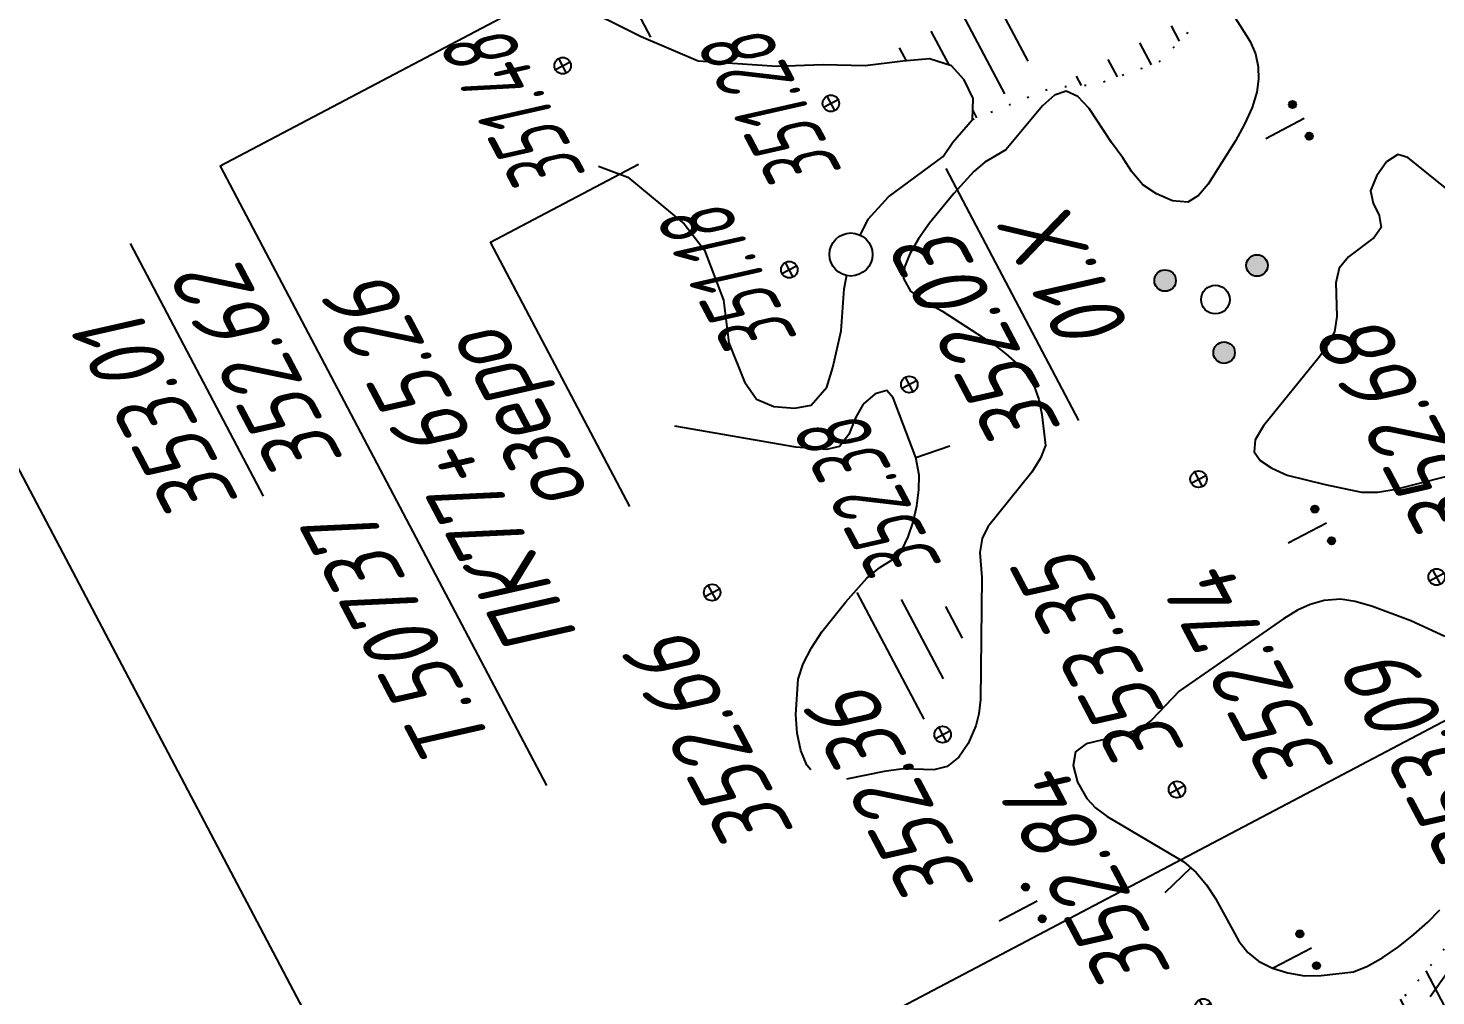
# Model space of a CAD drawing. Extents: x 1519150 to 1520806, y 2185741 to 2187019.
# Drawn here: x 1519217.6 to 1519296.1, y 2186692.4 to 2186746.4 of the extents above; entities that cross this region are included whole.
import ezdxf
from ezdxf.enums import TextEntityAlignment as Align

# ---------------------------------------------------------------- set-up
doc = ezdxf.new("R2010")
doc.units = 0
doc.linetypes.add('ИИDash_40_10', pattern=[5, 4, -1])
doc.linetypes.add('ИИDot', pattern=[1, 0, -1])
for name, color, linetype, lineweight in [('ИИ_БОЛОТО_025', 3, 'Continuous', 25), ('ИИ_ГЕОПУНКТ_025', 7, 'Continuous', 25), ('ИИ_ГИДРОГРАФИЯ_025', 3, 'Continuous', 25), ('ИИ_КОНТУР_025', 7, 'ИИDot', 25), ('ИИ_ОТМЕТКА_025', 7, 'Continuous', 25), ('ИИ_ОФОРМЛЕНИЕ_025', 7, 'Continuous', 25), ('ИИ_ПИКЕТАЖ_025', 7, 'Continuous', 25), ('ИИ_РАЗМЕР_025', 7, 'Continuous', 25), ('ИИ_РЕЛЬЕФ_025', 34, 'Continuous', 25), ('ИИ_ТЕКСТ_025', 7, 'Continuous', 25), ('ИИ_УГОДЬЯ_025', 7, 'Continuous', 25)]:
    doc.layers.add(name, color=color, linetype=linetype, lineweight=lineweight)
doc.styles.add('VNIPISIMPLEXCUR', font='simplex.shx', dxfattribs={"width": 0.8, "oblique": 15})
doc.dimstyles.new('ИИ-2000-м-dm$2', dxfattribs={"dimscale": 2, "dimtxt": 2.5, "dimasz": 2.5, "dimexe": 1.25, "dimexo": 0, "dimgap": 1, "dimtad": 2, "dimtoh": 1, "dimzin": 1, "dimdsep": 46, "dimtxsty": 'VNIPISIMPLEXCUR', "dimcen": 2.5, "dimaunit": 1, "dimazin": 0, "dimtfac": 1, "dimtmove": 1, "dimatfit": 2, "dimfxl": 1, "dimarcsym": 0})
pattern_1 = [(117.7798, (1533330.692, 2181764.337), (-30.08134, -15.84654), [10, -3, 4, -5, 4, -8]), (117.7798, (1533328.457, 2181764.29), (-30.08134, -15.84654), [8, -3, 5, -4, 5, -9]), (117.7798, (1533326.22, 2181764.243), (-30.08134, -15.84654), [8, -3, 4, -6, 4, -9]), (117.7798, (1533324.452, 2181763.31), (-30.08134, -15.84654), [8, -3, 4, -5, 4, -10]), (117.7798, (1533323.15, 2181761.493), (-30.08134, -15.84654), [8, -3, 3, -7, 4, -9]), (117.7798, (1533321.845, 2181759.677), (-30.08134, -15.84654), [8, -3, 3, -8, 4, -8]), (117.7798, (1533320.075, 2181758.744), (-30.08134, -15.84654), [8, -4, 3, -10, 4, -5]), (117.7798, (1533318.306, 2181757.812), (-30.08134, -15.84654), [8, -5, 3, -10, 4, -4]), (117.7798, (1533317.003, 2181755.995), (-30.08134, -15.84654), [9, -5, 4, -5, 8, -3]), (117.7798, (1533315.7, 2181754.18), (-30.08134, -15.84654), [7, -5, 4, -5, 10, -3]), (117.7798, (1533313.93, 2181753.246), (-30.08134, -15.84654), [7, -4, 5, -5, 9, -4]), (117.7798, (1533312.626, 2181751.43), (-30.08134, -15.84654), [7, -4, 6, -5, 9, -3]), (117.7798, (1533310.857, 2181750.497), (-30.08134, -15.84654), [5, -6, 6, -6, 7, -4]), (117.7798, (1533309.087, 2181749.565), (-30.08134, -15.84654), [4, -6, 7, -6, 5, -6]), (117.7798, (1533307.318, 2181748.633), (-30.08134, -15.84654), [3, -7, 8, -6, 4, -6]), (117.7798, (1533305.55, 2181747.7), (-30.08134, -15.84654), [3, -6, 8, -6, 4, -7]), (117.7798, (1533303.78, 2181746.77), (-30.08134, -15.84654), [4, -6, 10, -5, 4, -5])]

# ---------------------------------------------------------------- blocks, each defined once
blk = doc.blocks.new('ИИ05407')
at = {"linetype": 'Continuous', "lineweight": 25}
h = blk.add_hatch(color=0, dxfattribs=at)
edge = h.paths.add_edge_path()
edge.add_arc((-0.5, 0.1), 0.1, 0, 360)
h = blk.add_hatch(color=0, dxfattribs=at)
edge = h.paths.add_edge_path()
edge.add_arc((0.5, 0.1), 0.1, 0, 360)
at = {"color": 0, "linetype": 'Continuous', "lineweight": 25}
blk.add_lwpolyline([(0, 0), (0, 1.2)], dxfattribs=at)
for centre in [(-0.5, 0.1), (0.5, 0.1)]:
    blk.add_circle(centre, 0.1, dxfattribs=at)
blk = doc.blocks.new('ИИ053951')
at = {"linetype": 'Continuous', "lineweight": 25}
h = blk.add_hatch(color=0, dxfattribs=at)
edge = h.paths.add_edge_path()
edge.add_arc((1.16, 0.95), 0.3, 0, 360)
h = blk.add_hatch(color=0, dxfattribs=at)
edge = h.paths.add_edge_path()
edge.add_arc((-1.403, 0.53), 0.3, 0, 360)
h = blk.add_hatch(color=0, dxfattribs=at)
edge = h.paths.add_edge_path()
edge.add_arc((0.243, -1.48), 0.3, 0, 360)
at = {"color": 0, "linetype": 'Continuous', "lineweight": 25}
for centre, radius in [((1.16, 0.95), 0.3), ((-1.403, 0.53), 0.3), ((0, 0), 0.4), ((0.243, -1.48), 0.3)]:
    blk.add_circle(centre, radius, dxfattribs=at)
blk = doc.blocks.new('ИИ05468')
at = {"color": 0, "linetype": 'Continuous', "lineweight": 25, "flags": 128}
for points in [[(-2, 1), (2, 1)], [(-1.25, 0), (1.25, 0)], [(-0.5, -1), (0.5, -1)]]:
    blk.add_lwpolyline(points, dxfattribs=at)
blk = doc.blocks.new('ИИ053296')
at = {"color": 0, "linetype": 'Continuous', "lineweight": 25}
blk.add_lwpolyline([(0, 0), (1, 0)], dxfattribs=at)
blk = doc.blocks.new('PICKET')
at = {"color": 0, "linetype": 'Continuous', "lineweight": 25}
for p, q in [((-0.23, 0), (0.23, 0)), ((0, 0.23), (0, -0.23))]:
    blk.add_line(p, q, dxfattribs=at)
blk.add_circle((0, 0), 0.23, dxfattribs=at)
at = {"color": 0, "linetype": 'Continuous', "style": 'VNIPISIMPLEXCUR', "oblique": 15, "width": 0.8}
blk.add_attdef('OTMETKA', (1.25, 0.3), '', height=2, dxfattribs=at)
at = {"color": 8, "linetype": 'Continuous', "style": 'VNIPISIMPLEXCUR', "oblique": 15, "width": 0.8, "flags": 1}
blk.add_attdef('NOMER', (1.25, -2.7), '', height=2, dxfattribs=at)
blk = doc.blocks.new('ИИ052131')
at = {"color": 7, "linetype": 'Continuous', "style": 'VNIPISIMPLEXCUR', "oblique": 15, "width": 0.8}
for tag, p in [('HEIGHT', (1.3, 0.7)), ('DATE', (1.3, -2.7))]:
    blk.add_attdef(tag, p, '', height=2, dxfattribs=at)
at = {"color": 0, "linetype": 'Continuous', "lineweight": 25}
blk.add_wipeout([(-0.532, -0.284), (-0.466, -0.382), (-0.382, -0.466), (-0.284, -0.532), (-0.175, -0.577), (-0.059, -0.6), (0.059, -0.6), (0.175, -0.577), (0.284, -0.532), (0.382, -0.466), (0.466, -0.382), (0.532, -0.284), (0.577, -0.175), (0.6, -0.059), (0.6, 0.059), (0.577, 0.175), (0.532, 0.284), (0.466, 0.382), (0.382, 0.466), (0.284, 0.532), (0.175, 0.577), (0.059, 0.6), (-0.059, 0.6), (-0.175, 0.577), (-0.284, 0.532), (-0.382, 0.466), (-0.466, 0.382), (-0.532, 0.284), (-0.577, 0.175), (-0.6, 0.059), (-0.6, -0.059), (-0.577, -0.175)], dxfattribs=at)
blk.add_circle((0, 0), 0.6, dxfattribs=at)
blk = doc.blocks.new('ИИ050052Р')
at = {"color": 0, "linetype": 'Continuous', "style": 'VNIPISIMPLEXCUR', "oblique": 15, "width": 0.8}
for tag, p in [('CENTRE', (1.45, 0.7)), ('HEIGHT', (1.45, -2.7))]:
    blk.add_attdef(tag, p, '', height=2, dxfattribs=at)
for tag, p in [('NUMBER', (-2, -1)), ('STATIONING', (-2, -4.4)), ('ALPHA', (-2, -7.8))]:
    blk.add_attdef(tag, text='', height=2, dxfattribs=at).set_placement(p, align=Align.RIGHT)
at = {"color": 253, "linetype": 'Continuous', "style": 'VNIPISIMPLEXCUR', "oblique": 15, "width": 0.8, "flags": 1}
blk.add_attdef('NOTE', text='', height=1.6, dxfattribs=at).set_placement((-2, -10.8), align=Align.RIGHT)
blk = doc.blocks.new('*D65')
at = {"layer": 'Defpoints', "color": 0, "transparency": 16777216}
for p in [(1519482.409, 2186840.189), (1519365.937, 2186752.536), (1519273.871, 2186671.021), (1519643.409, 2186205.468), (1519806.553, 2185895.816)]:
    blk.add_point(p, dxfattribs=at)
at = {"layer": 'ИИ_РАЗМЕР_025', "color": 0, "lineweight": -2, "transparency": 16777216}
for p, q in [((1519364.263, 2186762.999), (1519357.118, 2186776.562)), ((1519363.331, 2186753.39), (1519364.263, 2186762.999)), ((1519360.922, 2186741.638), (1519354.165, 2186754.463))]:
    blk.add_line(p, q, dxfattribs=at)
blk.add_arc((1519360.922, 2186741.638), 11.997, 58.24287, 98.5895, dxfattribs=at)
at = {"layer": 'ИИ_РАЗМЕР_025', "color": 0, "transparency": 16777216}
for points in [[(1519359.339, 2186752.867), (1519358.923, 2186754.133), (1519355.33, 2186752.251)], [(1519367.677, 2186752.339), (1519366.796, 2186751.338), (1519370.239, 2186749.196)]]:
    blk.add_solid(points, dxfattribs=at)
at = {"layer": 'ИИ_РАЗМЕР_025', "color": 0, "transparency": 16777216, "insert": (1519357.466, 2186768.647), "char_height": 4, "attachment_point": 5, "rotation": 117.7798, "style": 'VNIPISIMPLEXCUR'}
blk.add_mtext("78°44'", dxfattribs=at)
blk = doc.blocks.new('*D66')
at = {"layer": 'Defpoints', "color": 0, "transparency": 16777216}
for p in [(1519297.92, 2186946.834), (1519482.409, 2186840.189), (1519385.295, 2186766.597), (1519273.871, 2186671.021), (1519823.89, 2185948.39)]:
    blk.add_point(p, dxfattribs=at)
at = {"layer": 'ИИ_РАЗМЕР_025', "color": 0, "lineweight": -2, "transparency": 16777216}
blk.add_arc((1519392.515, 2186767.266), 7.251, 149.80383, 187.02534, dxfattribs=at)
at = {"layer": 'ИИ_РАЗМЕР_025', "color": 0, "transparency": 16777216}
for points in [[(1519385.787, 2186771.394), (1519386.709, 2186770.431), (1519389.135, 2186773.681)], [(1519385.932, 2186766.64), (1519384.705, 2186766.118), (1519386.884, 2186762.698)]]:
    blk.add_solid(points, dxfattribs=at)
at = {"layer": 'ИИ_РАЗМЕР_025', "color": 0, "transparency": 16777216, "insert": (1519377.317, 2186774.536), "char_height": 4, "attachment_point": 5, "rotation": 117.7798, "style": 'VNIPISIMPLEXCUR'}
blk.add_mtext("101°16'", dxfattribs=at)

msp = doc.modelspace()

# ---------------------------------------------------------------- hatches: boundary and pattern name
at = {"layer": 'ИИ_БОЛОТО_025'}
h = msp.add_hatch(dxfattribs=at)
h.set_pattern_fill('ИИ_БОЛОТО', color=256, scale=2, style=0, pattern_type=2)
h.set_pattern_definition(pattern_1)
h.paths.add_polyline_path([(1519224.396, 2186786.213), (1519230.092, 2186788.304), (1519233.088, 2186788.485), (1519236.719, 2186789.302), (1519239.171, 2186790.662), (1519240.532, 2186792.477), (1519241.168, 2186795.379), (1519241.168, 2186799.189), (1519235.723, 2186819.73), (1519234.192, 2186847.734), (1519234.283, 2186851.453), (1519234.283, 2186853.449), (1519236.008, 2186857.894), (1519238.822, 2186859.345), (1519242.09, 2186859.889), (1519249.171, 2186859.345), (1519255.163, 2186859.98), (1519258.25, 2186859.98), (1519260.428, 2186859.436), (1519261.336, 2186857.712), (1519260.065, 2186855.354), (1519258.068, 2186852.996), (1519253.892, 2186850.456), (1519245.905, 2186843.785), (1519244.634, 2186840.882), (1519244.271, 2186837.979), (1519244.361, 2186834.26), (1519245.178, 2186830.995), (1519246.722, 2186829.543), (1519250.444, 2186828.455), (1519255.891, 2186829.453), (1519261.065, 2186830.904), (1519266.694, 2186830.904), (1519269.236, 2186829.816), (1519270.325, 2186827.185), (1519270.053, 2186823.829), (1519269.327, 2186820.382), (1519265.155, 2186806.558), (1519263.35, 2186803.021), (1519260.532, 2186800.279), (1519257.138, 2186798.258), (1519254.465, 2186796.886), (1519250.636, 2186795.154), (1519247.386, 2186792.051), (1519245.869, 2186789.525), (1519243.482, 2186782.037), (1519243.554, 2186780.6), (1519243.949, 2186779.486), (1519245.352, 2186777.977), (1519247.365, 2186777.151), (1519250.457, 2186776.576), (1519253.153, 2186776.576), (1519255.85, 2186777.439), (1519257.755, 2186778.768), (1519260.308, 2186781.606), (1519262.435, 2186785.678), (1519263.478, 2186787.007), (1519264.233, 2186787.439), (1519264.951, 2186787.476), (1519267.242, 2186786.23), (1519268.85, 2186783.119), (1519269.545, 2186780.708), (1519269.597, 2186778.479), (1519269.493, 2186777.131), (1519268.663, 2186775.783), (1519266.899, 2186774.642), (1519260.457, 2186772.698), (1519257.499, 2186771.868), (1519254.697, 2186770.831), (1519250.235, 2186768.135), (1519248.782, 2186766.425), (1519248.315, 2186765.491), (1519248.315, 2186764.403), (1519248.938, 2186762.796), (1519249.56, 2186761.914), (1519253.61, 2186757.591), (1519262.265, 2186752.833), (1519264.027, 2186751.487), (1519267.239, 2186751.383), (1519270.762, 2186752.005), (1519273.248, 2186753.04), (1519276.149, 2186755.421), (1519278.843, 2186757.698), (1519282.366, 2186758.837), (1519285.316, 2186758.426), (1519284.717, 2186755.636), (1519285.216, 2186754.54), (1519283.396, 2186748.741), (1519282.261, 2186746.113), (1519280.663, 2186744.516), (1519277.156, 2186743.279), (1519274.784, 2186743.125), (1519270.279, 2186741.321), (1519270.321, 2186742.492), (1519269.819, 2186743.536), (1519269.108, 2186744.331), (1519267.895, 2186744.707), (1519266.389, 2186744.581), (1519264.298, 2186744.331), (1519261.955, 2186744.372), (1519259.362, 2186744.289), (1519254.972, 2186744.586), (1519251.801, 2186745.948), (1519248.019, 2186747.82), (1519245.76, 2186749.074), (1519243.691, 2186749.59)])
h = msp.add_hatch(dxfattribs=at)
h.set_pattern_fill('ИИ_БОЛОТО', color=256, scale=2, style=0, pattern_type=2)
h.set_pattern_definition(pattern_1)
h.paths.add_polyline_path([(1519284.567, 2186672.008), (1519289.666, 2186672.728), (1519291.94, 2186674.475), (1519294.388, 2186677.533), (1519297.012, 2186681.29), (1519304.007, 2186690.901), (1519309.691, 2186696.58), (1519317.298, 2186700.424), (1519331.32, 2186705.192), (1519338.578, 2186707.638), (1519346.535, 2186710.609), (1519352.744, 2186713.23), (1519356.241, 2186714.89), (1519359.827, 2186716.987), (1519365.773, 2186723.802), (1519369.121, 2186726.712), (1519373.581, 2186728.11), (1519376.204, 2186728.197), (1519380.489, 2186728.634), (1519383.636, 2186729.944), (1519385.473, 2186731.517), (1519387.659, 2186734.4), (1519388.446, 2186740.079), (1519389.32, 2186742.7), (1519391.244, 2186745.671), (1519392.468, 2186747.768), (1519395.542, 2186751.912), (1519395.717, 2186753.747), (1519395.717, 2186755.407), (1519395.017, 2186756.63), (1519393.968, 2186757.591), (1519391.869, 2186757.591), (1519389.333, 2186757.154), (1519384.961, 2186756.368), (1519381.201, 2186755.843), (1519378.316, 2186755.756), (1519375.168, 2186755.756), (1519373.244, 2186756.28), (1519372.282, 2186757.591), (1519371.583, 2186760.474), (1519371.67, 2186762.484), (1519372.457, 2186764.58), (1519376.567, 2186770.651), (1519377.266, 2186773.01), (1519377.791, 2186775.368), (1519377.966, 2186776.854), (1519377.004, 2186778.252), (1519375.605, 2186779.737), (1519373.594, 2186780.174), (1519370.319, 2186780.911), (1519363.336, 2186776.946), (1519359.29, 2186774.33), (1519355.322, 2186773.537), (1519352.227, 2186773.617), (1519349.688, 2186775.837), (1519340.047, 2186796.057), (1519333.752, 2186797.121), (1519331.441, 2186797.606), (1519329.549, 2186797.546), (1519328.527, 2186797.334), (1519327.001, 2186778.454), (1519326.5, 2186767.009), (1519325.818, 2186762.841), (1519326.469, 2186758.409), (1519328.007, 2186755.69), (1519330.313, 2186751.397), (1519335.036, 2186743.559), (1519335.96, 2186737.971), (1519334.948, 2186732.071), (1519330.13, 2186723.353), (1519322.323, 2186715.593), (1519311.301, 2186712.114), (1519306.358, 2186709.756), (1519302.65, 2186707.062), (1519301.527, 2186704.143), (1519298.718, 2186697.633), (1519294.561, 2186692.581), (1519290.516, 2186689.326), (1519284.337, 2186687.417), (1519279.955, 2186686.744), (1519277.391, 2186685.627)])
h.paths.add_polyline_path([(1519371.137, 2186737.715), (1519369.571, 2186735.271), (1519365.853, 2186732.412), (1519362.721, 2186732.631), (1519357.045, 2186732.631), (1519351.663, 2186733.706), (1519348.532, 2186735.075), (1519348.238, 2186737.03), (1519350, 2186739.084), (1519352.74, 2186742.212), (1519356.067, 2186744.852), (1519358.22, 2186747.394), (1519362.525, 2186750.132), (1519365.167, 2186750.23), (1519368.299, 2186750.23), (1519371.528, 2186749.35), (1519372.507, 2186748.176), (1519373.094, 2186746.221), (1519372.996, 2186743.777), (1519372.604, 2186740.941)], flags=16)

# ---------------------------------------------------------------- linework, layer by layer
at = {"layer": 'ИИ_ГЕОПУНКТ_025'}
for points in [[(1519333.32, 2186794.04), (1519228.312, 2186738.723), (1519246.515, 2186704.169)], [(1519230.73, 2186720.321), (1519223.305, 2186734.415)]]:
    msp.add_lwpolyline(points, dxfattribs=at)
at = {"layer": 'ИИ_ГИДРОГРАФИЯ_025', "linetype": 'ИИDash_40_10', "elevation": 353.56, "flags": 128}
msp.add_lwpolyline([(1519393.87, 2186754.818), (1519387.476, 2186752.22), (1519374.813, 2186741.279), (1519366.161, 2186732.564), (1519365.853, 2186732.412), (1519359.007, 2186730.746), (1519349.963, 2186724.029), (1519341.426, 2186720.714), (1519324.314, 2186712.015), (1519304.287, 2186704.29), (1519293.415, 2186689.016), (1519284.064, 2186681.188), (1519279.378, 2186682.396)], dxfattribs=at)
at = {"layer": 'ИИ_ГИДРОГРАФИЯ_025', "flags": 128}
msp.add_lwpolyline([(1519249.411, 2186738.734), (1519251.064, 2186738.12), (1519254.198, 2186735.504), (1519255.341, 2186734.031), (1519256.392, 2186731.249), (1519256.685, 2186728.867), (1519257.563, 2186726.694), (1519258.232, 2186725.732), (1519259.194, 2186725.314), (1519260.366, 2186725.231), (1519261.286, 2186725.398), (1519262.164, 2186726.401), (1519262.499, 2186727.488), (1519262.959, 2186729.536), (1519263.126, 2186731.876), (1519263.503, 2186733.799), (1519264.465, 2186735.763), (1519265.594, 2186737.017), (1519268.648, 2186739.274), (1519269.192, 2186740.068), (1519270.279, 2186741.321), (1519270.321, 2186742.492), (1519269.819, 2186743.536), (1519269.108, 2186744.331), (1519267.895, 2186744.707), (1519266.389, 2186744.581), (1519264.298, 2186744.331), (1519261.955, 2186744.372), (1519259.362, 2186744.289), (1519254.972, 2186744.586), (1519251.801, 2186745.948), (1519248.019, 2186747.82)], dxfattribs=at)
at = {"layer": 'ИИ_КОНТУР_025', "flags": 128}
for points in [[(1519277.391, 2186685.627), (1519279.955, 2186686.744), (1519284.337, 2186687.417), (1519290.516, 2186689.326), (1519294.561, 2186692.581), (1519298.718, 2186697.633), (1519301.527, 2186704.143), (1519302.65, 2186707.062), (1519306.358, 2186709.756), (1519311.301, 2186712.114), (1519322.323, 2186715.593), (1519330.13, 2186723.353), (1519334.948, 2186732.071), (1519335.96, 2186737.971), (1519335.036, 2186743.559), (1519330.313, 2186751.397), (1519328.007, 2186755.69), (1519326.469, 2186758.409), (1519325.818, 2186762.841), (1519326.5, 2186767.009), (1519327.001, 2186778.454), (1519327.666, 2186787.429)], [(1519270.279, 2186741.321), (1519274.784, 2186743.125), (1519277.156, 2186743.279), (1519280.663, 2186744.516), (1519282.261, 2186746.113), (1519283.396, 2186748.741), (1519285.216, 2186754.54)]]:
    msp.add_lwpolyline(points, dxfattribs=at)
at = {"layer": 'ИИ_ОТМЕТКА_025'}
msp.add_lwpolyline([(1519276.211, 2186724.546), (1519268.811, 2186738.592)], dxfattribs=at)
at = {"layer": 'ИИ_ОФОРМЛЕНИЕ_025'}
msp.add_lwpolyline([(1519270.52, 2186913.248), (1519149.732, 2186849.618), (1519308.201, 2186548.797), (1519428.998, 2186612.442)], dxfattribs=at)
at = {"layer": 'ИИ_РЕЛЬЕФ_025'}
for points, elevation in [([(1519284.848, 2186747.152), (1519285.782, 2186745.672), (1519286.076, 2186744.995), (1519286.216, 2186744.264), (1519286.247, 2186743.587), (1519286.152, 2186742.862), (1519285.885, 2186742.005), (1519285.466, 2186741.073), (1519284.961, 2186740.141), (1519283.441, 2186737.724), (1519282.889, 2186737.081), (1519282.291, 2186736.727), (1519281.452, 2186736.786), (1519280.553, 2186737.187), (1519279.793, 2186737.689), (1519279.177, 2186738.401), (1519278.671, 2186739.192), (1519278.044, 2186740.049), (1519276.796, 2186741.934), (1519276.162, 2186742.62), (1519275.513, 2186742.908), (1519274.857, 2186742.693), (1519274.185, 2186742.094), (1519272.146, 2186739.642), (1519270.98, 2186738.955), (1519270.358, 2186738.429), (1519269.235, 2186737.206), (1519267.886, 2186735.55), (1519267.277, 2186734.679), (1519266.792, 2186733.841), (1519266.491, 2186733.085), (1519266.435, 2186732.458), (1519266.833, 2186731.75), (1519267.622, 2186731.176), (1519268.567, 2186730.657), (1519271.54, 2186728.745), (1519272.153, 2186728.263), (1519272.761, 2186727.709), (1519273.291, 2186727.131), (1519273.717, 2186726.454), (1519273.994, 2186725.719), (1519274.152, 2186724.882), (1519274.363, 2186723.143), (1519274.084, 2186722.428), (1519273.592, 2186721.663), (1519271.137, 2186718.605), (1519270.817, 2186717.963), (1519270.693, 2186717.18), (1519270.809, 2186715.781), (1519270.736, 2186708.973), (1519270.631, 2186708.184), (1519270.467, 2186707.512), (1519270.052, 2186706.522), (1519269.521, 2186705.758), (1519268.873, 2186705.237), (1519268.121, 2186705.048), (1519266.408, 2186705.101), (1519265.365, 2186704.95), (1519263.247, 2186704.532)], 352.5), ([(1519297.075, 2186737.184), (1519294.58, 2186739.204), (1519294.007, 2186739.378), (1519293.385, 2186738.963), (1519292.816, 2186738.166), (1519292.495, 2186737.346), (1519292.633, 2186736.671), (1519292.981, 2186735.977), (1519293.082, 2186735.303), (1519292.689, 2186734.742), (1519291.267, 2186733.671), (1519290.747, 2186733.032), (1519290.564, 2186732.212), (1519290.613, 2186730.347), (1519290.477, 2186729.483), (1519290.115, 2186728.751), (1519289.627, 2186728.073), (1519286.514, 2186724.241), (1519286.056, 2186723.464), (1519285.997, 2186722.792), (1519286.338, 2186722.31), (1519286.978, 2186721.873), (1519287.844, 2186721.492), (1519289.955, 2186720.975), (1519291.98, 2186720.532), (1519292.9, 2186720.538), (1519293.905, 2186720.704), (1519297.935, 2186721.727)], 353), ([(1519261.263, 2186705.058), (1519261.048, 2186705.321), (1519260.716, 2186706.125), (1519260.503, 2186707.09), (1519260.42, 2186708.131), (1519260.558, 2186710.107), (1519260.842, 2186710.965), (1519261.302, 2186711.854), (1519261.885, 2186712.747), (1519263.21, 2186714.419), (1519264.394, 2186715.743), (1519265.115, 2186716.337), (1519265.799, 2186716.765), (1519266.363, 2186717.349), (1519266.701, 2186718.04), (1519266.973, 2186718.874), (1519267.17, 2186719.776), (1519267.285, 2186720.671), (1519267.307, 2186721.482), (1519267.131, 2186722.466), (1519265.865, 2186725.796), (1519265.503, 2186726.204), (1519264.86, 2186726.017), (1519264.192, 2186725.45), (1519263.761, 2186724.688), (1519263.382, 2186723.753), (1519262.862, 2186723.084), (1519262.134, 2186722.916), (1519260.423, 2186723.059), (1519253.682, 2186724.219)], 352.5), ([(1519296.631, 2186712.491), (1519294.741, 2186713.361), (1519292.6, 2186714.163), (1519291.627, 2186714.434), (1519290.822, 2186714.565), (1519289.907, 2186714.505), (1519289.128, 2186714.267), (1519288.423, 2186713.96), (1519287.629, 2186713.479), (1519281.813, 2186709.443), (1519280.263, 2186707.816), (1519279.655, 2186707.356), (1519278.724, 2186706.998), (1519276.627, 2186706.494), (1519276.026, 2186706.056), (1519275.9, 2186705.288), (1519276.146, 2186704.367), (1519276.66, 2186703.449), (1519277.139, 2186702.94), (1519277.8, 2186702.446), (1519282.069, 2186699.911), (1519282.761, 2186699.329), (1519283.342, 2186698.642), (1519283.835, 2186697.866), (1519285.147, 2186695.494), (1519285.651, 2186694.853), (1519286.249, 2186694.369), (1519287.023, 2186693.995), (1519287.884, 2186693.728), (1519288.8, 2186693.569), (1519289.731, 2186693.585), (1519291.544, 2186693.78), (1519292.331, 2186694.096), (1519293.182, 2186694.579), (1519294.052, 2186695.182), (1519294.9, 2186695.857), (1519295.681, 2186696.557), (1519296.352, 2186697.236)], 353)]:
    msp.add_lwpolyline(points, dxfattribs=dict(at, elevation=elevation))
at = {"layer": 'ИИ_ТЕКСТ_025'}
msp.add_lwpolyline([(1519251.163, 2186719.75), (1519243.398, 2186734.491), (1519251.649, 2186738.837)], dxfattribs=at)

# ---------------------------------------------------------------- block references
at = {"layer": 'ИИ_БОЛОТО_025', "xscale": 2, "yscale": 2, "zscale": 2, "rotation": 117.7797222222222}
msp.add_blockref('ИИ05468', (1519267.493, 2186712.34), dxfattribs=at)
at = {"layer": 'ИИ_ОТМЕТКА_025'}
ref = msp.add_blockref('PICKET', (1519247.423, 2186744.329, 354.11), dxfattribs=dict(at, xscale=2, yscale=2, zscale=2, rotation=117.7797222222222))
ref.add_attrib('OTMETKA', '351.48', (1519248.794, 2186738.248, 354.11), dxfattribs={"layer": '0', "color": 0, "linetype": 'Continuous', "height": 4, "rotation": 117.77972, "style": 'VNIPISIMPLEXCUR', "oblique": 15, "width": 0.6})
ref = msp.add_blockref('PICKET', (1519262.383, 2186742.229, 354.31), dxfattribs=dict(at, xscale=2, yscale=2, zscale=2, rotation=117.7797222222222))
ref.add_attrib('OTMETKA', '351.28', (1519263.083, 2186738.424, 354.31), dxfattribs={"layer": '0', "color": 0, "linetype": 'Continuous', "height": 4, "rotation": 117.77972, "style": 'VNIPISIMPLEXCUR', "oblique": 15, "width": 0.6})
ref = msp.add_blockref('PICKET', (1519260.063, 2186732.949, 354.41), dxfattribs=dict(at, xscale=2, yscale=2, zscale=2, rotation=117.7797222222222))
ref.add_attrib('OTMETKA', '351.18', (1519260.591, 2186729.127, 354.41), dxfattribs={"layer": '0', "color": 0, "linetype": 'Continuous', "height": 4, "rotation": 117.77972, "style": 'VNIPISIMPLEXCUR', "oblique": 15, "width": 0.6})
ref = msp.add_blockref('PICKET', (1519296.18, 2186715.81, 352.68), dxfattribs=dict(at, xscale=2, yscale=2, zscale=2, rotation=117.7797222222222))
ref.add_attrib('OTMETKA', '352.68', (1519299.25, 2186718.868, 352.68), dxfattribs={"layer": '0', "color": 0, "linetype": 'Continuous', "height": 4, "rotation": 117.77972, "style": 'VNIPISIMPLEXCUR', "oblique": 15, "width": 0.8})
ref = msp.add_blockref('PICKET', (1519266.76, 2186726.548, 352.38), dxfattribs=dict(at, xscale=2, yscale=2, zscale=2, rotation=117.7797222222222))
ref.add_attrib('OTMETKA', '352.38', (1519268.665, 2186716.475, 352.38), dxfattribs={"layer": '0', "color": 0, "linetype": 'Continuous', "height": 4, "rotation": 117.77972, "style": 'VNIPISIMPLEXCUR', "oblique": 15, "width": 0.6})
ref = msp.add_blockref('PICKET', (1519282.896, 2186721.265, 352.74), dxfattribs=dict(at, xscale=2, yscale=2, zscale=2, rotation=117.7797222222222))
ref.add_attrib('OTMETKA', '352.74', (1519290.58, 2186705.182, 352.74), dxfattribs={"layer": '0', "color": 0, "linetype": 'Continuous', "height": 4, "rotation": 117.77972, "style": 'VNIPISIMPLEXCUR', "oblique": 15, "width": 0.8})
ref = msp.add_blockref('PICKET', (1519281.692, 2186703.954, 353.35), dxfattribs=dict(at, xscale=2, yscale=2, zscale=2, rotation=117.7797222222222))
ref.add_attrib('OTMETKA', '353.35', (1519282.226, 2186706.126, 353.35), dxfattribs={"layer": '0', "color": 0, "linetype": 'Continuous', "height": 4, "rotation": 117.77972, "style": 'VNIPISIMPLEXCUR', "oblique": 15, "width": 0.8})
ref = msp.add_blockref('PICKET', (1519255.76, 2186714.94, 352.66), dxfattribs=dict(at, xscale=2, yscale=2, zscale=2, rotation=117.7797222222222))
ref.add_attrib('OTMETKA', '352.66', (1519260.422, 2186701.59, 352.66), dxfattribs={"layer": '0', "color": 0, "linetype": 'Continuous', "height": 4, "rotation": 117.77972, "style": 'VNIPISIMPLEXCUR', "oblique": 15, "width": 0.8})
ref = msp.add_blockref('PICKET', (1519297.601, 2186711.1, 353.09), dxfattribs=dict(at, xscale=2, yscale=2, zscale=2, rotation=117.7797222222222))
ref.add_attrib('OTMETKA', '353.09', (1519300.553, 2186700.45, 353.09), dxfattribs={"layer": '0', "color": 0, "linetype": 'Continuous', "height": 4, "rotation": 117.77972, "style": 'VNIPISIMPLEXCUR', "oblique": 15, "width": 0.8})
ref = msp.add_blockref('PICKET', (1519268.62, 2186707.02, 352.36), dxfattribs=dict(at, xscale=2, yscale=2, zscale=2, rotation=117.7797222222222))
ref.add_attrib('OTMETKA', '352.36', (1519270.511, 2186698.614, 352.36), dxfattribs={"layer": '0', "color": 0, "linetype": 'Continuous', "height": 4, "rotation": 117.77972, "style": 'VNIPISIMPLEXCUR', "oblique": 15, "width": 0.8})
at = {"layer": 'ИИ_ОТМЕТКА_025', "xscale": 2, "yscale": 2, "zscale": 2, "rotation": 117.7797222222222}
msp.add_blockref('PICKET', (1519283.158, 2186691.82, 352.84), dxfattribs=at).add_auto_attribs({'OTMETKA': '352.84'})
at = {"layer": 'ИИ_РЕЛЬЕФ_025', "xscale": 1.999999999999999, "yscale": 1.999999999999999, "zscale": 1.999999999999999}
for p, rotation in [((1519267.131, 2186722.466, 352.5), 19.0841241373053), ((1519282.461, 2186699.581, 353), 224.0432478659118)]:
    msp.add_blockref('ИИ053296', p, dxfattribs=dict(at, rotation=rotation))
at = {"layer": 'ИИ_УГОДЬЯ_025', "xscale": 2, "yscale": 2, "zscale": 2, "rotation": 117.7797222222222}
for p in [(1519288.783, 2186741.376), (1519290.027, 2186718.808), (1519273.888, 2186697.722), (1519289.19, 2186695.104)]:
    msp.add_blockref('ИИ05407', p, dxfattribs=at)
at = {"layer": 'ИИ_УГОДЬЯ_025', "xscale": 2, "yscale": 2, "zscale": 2}
msp.add_blockref('ИИ053951', (1519283.837, 2186731.285), dxfattribs=at)

# ---------------------------------------------------------------- texts
at = {"layer": 'ИИ_ТЕКСТ_025', "style": 'VNIPISIMPLEXCUR', "oblique": 15, "width": 0.8}
msp.add_text('озеро', height=4, rotation=117.77972, dxfattribs=at).set_placement((1519249.036, 2186720.41))

# ---------------------------------------------------------------- next in the draw order: block references
at = {"layer": 'ИИ_ОТМЕТКА_025', "color": 3}
ref = msp.add_blockref('ИИ052131', (1519263.503, 2186733.799, 352.03), dxfattribs=dict(at, xscale=2, yscale=2, zscale=2, rotation=117.7797222222222))
ref.add_attrib('HEIGHT', '352.03', (1519275.333, 2186724.054, 352.03), dxfattribs={"layer": '0', "color": 7, "linetype": 'Continuous', "height": 4, "rotation": 117.77972, "style": 'VNIPISIMPLEXCUR', "oblique": 15, "width": 0.8})
ref.add_attrib('DATE', '01.X', (1519279.244, 2186729.522, 352.03), dxfattribs={"layer": '0', "color": 7, "linetype": 'Continuous', "height": 4, "rotation": 117.77972, "style": 'VNIPISIMPLEXCUR', "oblique": 15, "width": 0.8})

# ---------------------------------------------------------------- next in the draw order: linework, layer by layer
at = {"layer": 'ИИ_ПИКЕТАЖ_025', "elevation": 353.02}
msp.add_lwpolyline([(1519360.927, 2186741.642), (1519250.765, 2186683.609), (1519291.903, 2186605.517)], dxfattribs=at)

# ---------------------------------------------------------------- next in the draw order: block references
at = {"layer": 'ИИ_ГЕОПУНКТ_025'}
ref = msp.add_blockref('ИИ050052Р', (1519333.32, 2186794.04, 352.62), dxfattribs=dict(at, xscale=2, yscale=2, zscale=2, rotation=117.7797222222222))
ref.add_attrib('NUMBER', 'Т.50737', dxfattribs={"layer": '0', "color": 0, "linetype": 'Continuous', "height": 4, "rotation": 117.77972, "style": 'VNIPISIMPLEXCUR', "oblique": 15, "width": 0.8}).set_placement((1519236.608, 2186719.77), align=Align.RIGHT)
ref.add_attrib('CENTRE', '353.01', (1519229.438, 2186720.021), dxfattribs={"layer": '0', "color": 0, "linetype": 'Continuous', "height": 4, "rotation": 117.77972, "style": 'VNIPISIMPLEXCUR', "oblique": 15, "width": 0.8})
ref.add_attrib('HEIGHT', '352.62', (1519235.274, 2186722.339), dxfattribs={"layer": '0', "color": 0, "linetype": 'Continuous', "height": 4, "rotation": 117.77972, "style": 'VNIPISIMPLEXCUR', "oblique": 15, "width": 0.8})
ref.add_attrib('STATIONING', 'ПК77+65.26', dxfattribs={"layer": '0', "color": 0, "linetype": 'Continuous', "height": 4, "rotation": 117.77972, "style": 'VNIPISIMPLEXCUR', "oblique": 15, "width": 0.8}).set_placement((1519237.669, 2186732.806), align=Align.RIGHT)

# ---------------------------------------------------------------- next in the draw order: dimensions: what is measured, and where the dimension line sits
at = {"layer": 'ИИ_РАЗМЕР_025'}
for base, line1, override, picture, middle in [((1519385.295, 2186766.597), ((1519823.89, 2185948.39), (1519297.92, 2186946.834)), {"dimtxt": 2, "dimasz": 2, "dimgap": 0.5, "dimtmove": 2}, '*D66', (1519377.317, 2186774.536)), ((1519365.937, 2186752.536), ((1519806.553, 2185895.816), (1519643.409, 2186205.468)), {"dimtxt": 2, "dimasz": 2, "dimgap": 0.5}, '*D65', (1519357.466, 2186768.647))]:
    dim = msp.add_angular_dim_2l(base=base, line1=line1, line2=((1519273.871, 2186671.021), (1519482.409, 2186840.189)), dimstyle='ИИ-2000-м-dm$2', override=override, dxfattribs=at)
    dim.commit()
    dim.dimension.update_dxf_attribs({"geometry": picture, "text_midpoint": middle, "dimtype": 162})

doc.saveas('drawing.dxf')
